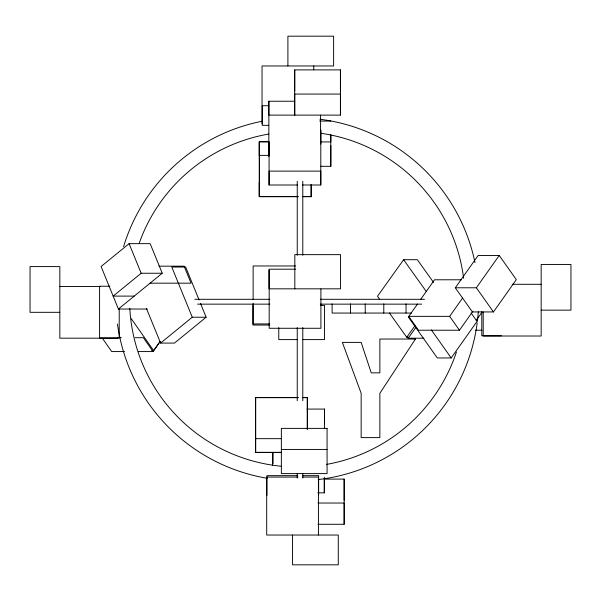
<?xml version="1.0" encoding="UTF-8"?>
<svg xmlns="http://www.w3.org/2000/svg" width="601" height="601" viewBox="0 0 601 601"><rect width="100%" height="100%" fill="white"/><g stroke="black" fill="none" stroke-linecap="round" stroke-linejoin="round"><path stroke-width="0.9" d="M298.021 196.519L259.234 196.519L259.234 182.516M259.234 155.929L259.234 141.919L269.391 141.919M268.685 141.618L259.452 141.618L259.452 196.722L298.239 196.722M268.857 142.219L268.857 156.095L268.857 101.238L294.715 101.238M268.857 101.238L268.857 115.114L340.429 115.114L340.429 69.889L294.715 69.889L294.715 115.114L294.715 94.056L340.429 94.056L340.429 115.114M297.705 184.995L269.075 184.995L269.075 143.181M272.809 452.606L272.809 463.679L272.809 452.478M311.168 196.722L311.168 184.77L311.168 196.722L302.859 196.722M302.326 184.995L320.799 184.995L320.799 130.147L320.799 144.022M317.846 492.835L324.307 492.835L324.307 479.095M324.532 428.618L324.532 409.078L306.983 409.078M320.543 166.312L330.805 166.312L330.805 135.127M318.042 524.282L344.163 524.282L344.163 479.095L324.578 479.095M151.783 350.623L153.646 350.623L160.054 341.481M138.373 351.57L153.075 351.57L160.016 341.668M417.492 304.038L408.334 316.99L437.31 357.963L451.186 357.963L477.044 321.392L471.146 313.046M420.52 299.583L434.531 279.781L461.538 279.781M455.303 287.781L478.163 255.455L499.228 255.455L516.312 279.615L493.451 311.942L472.394 311.942L455.303 287.781L476.368 287.781L499.228 255.455M472.927 311.175L459.464 330.227L418.484 330.227L408.672 316.351L449.653 316.351L462.582 298.066M433.591 282.478L417.342 259.707L403.602 259.707L377.496 296.278L379.667 299.313M389.41 312.978L406.742 337.259L414.9 325.832M407.155 336.748L408.199 338.213L415.809 327.545M476.157 320.438L482.062 312.167M118.405 309.034L162.232 273.245L150.152 243.653L129.095 243.653L101.096 266.513L118.405 309.034L147.275 309.034M162.232 273.245L141.175 273.245L113.176 296.105L134.241 296.105M146.464 308.478L160.595 343.088L192.267 317.23L206.143 317.23L200.494 303.385M206.143 317.23L174.47 343.088L160.595 343.088M268.73 105.723L262.269 105.723L262.269 125.346L268.73 125.346M319.612 121.056L330.805 121.056M320.543 141.919L330.805 141.919L330.805 134.669M268.685 155.366L259.452 155.366L259.452 141.618M302.641 196.519L310.95 196.519M295.617 265.973L253.134 265.973L253.134 299.621M158.964 266.175L184.116 266.175L191.05 283.176L150.077 283.176M295.752 269.195L268.97 269.195L268.97 288.826L340.542 288.826L340.542 254.651L294.828 254.651L294.828 288.826M512.187 284.296L541.163 284.296M109.87 286.241L99.586 286.241L99.586 337.957L119.216 337.957L119.216 308.403M59.837 286.459L100.029 286.459M194.762 299.298L269.819 299.298M320.273 299.298L424.471 299.298M197.579 304.144L269.819 304.144M320.273 304.144L421.722 304.144M320.761 305.421L324.495 305.421L324.495 339.595L303.032 339.595M541.163 310.154L570.95 310.154L570.95 264.44L541.163 264.44L541.163 336.012L483.212 336.012L483.212 312.002M59.837 312.317L30.05 312.317L30.05 266.604L59.837 266.604L59.837 338.175L117.788 338.175M411.595 313.061L332.113 313.061L332.113 303.888M269.759 323.924L253.134 323.924L253.134 303.362M269.541 325.043L252.916 325.043L252.916 305.421M475.534 330.212L481.882 330.212M501.414 335.794L481.784 335.794L481.784 311.776M406.742 337.259L408.575 337.259M117.623 337.694L121.297 337.694M135.082 337.694L143.354 337.694L153.075 351.57M408.199 338.213L423.885 338.213M297.435 339.595L278.774 339.595L278.774 327.59M124.587 351.57L111.718 351.57L102.508 338.423M298.201 397.471L255.718 397.471L255.718 452.32L281.576 452.32M302.814 397.471L307.434 397.471L307.434 429.137M297.983 397.682L255.5 397.682L255.5 452.538L281.358 452.538M302.596 397.682L307.216 397.682L307.216 429.257M255.5 438.662L281.358 438.662M281.358 449.435L327.072 449.435M297.397 475.654L266.919 475.654L266.919 495.277M302.942 475.654L318.643 475.654L318.643 495.277M298.104 477.081L266.701 477.081L266.701 535.033L338.28 535.033L338.28 564.82L292.559 564.82L292.559 535.033M302.724 477.081L318.425 477.081L318.425 535.033M318.042 503.029L344.163 503.029L344.163 524.282M403.602 259.707L426.342 291.583M476.368 287.781L493.451 311.942M449.653 316.351L459.464 330.227M431.33 329.889L451.186 357.963M131.319 318.748L153.646 350.623M199.081 299.922L185.656 267.039L171.781 267.039L192.267 317.23M129.095 243.653L141.175 273.245M406.058 303.888L406.058 313.061M383.791 303.888L383.791 313.061M365.22 303.888L365.22 313.061M350.443 303.888L350.443 313.061M344.163 479.095L344.163 500.348M340.429 69.889L340.429 90.954M330.805 145.45L330.805 166.312M324.532 409.078L324.532 423.081M324.307 477.217L324.307 492.835M320.904 289.013L320.904 328.274L269.188 328.274L269.188 270.322M320.799 184.995L320.799 171.12L269.075 171.12L269.075 184.995M320.573 115.114L320.573 143.053M313.767 65.967L313.767 69.708M302.791 181.254L302.791 255.23M302.791 327.575L302.791 400.784M302.791 473.535L302.791 478.028M297.247 181.254L297.247 255.23M297.247 327.575L297.247 400.784M297.247 473.535L297.247 478.028M294.715 69.889L294.715 90.954M287.902 65.967L287.902 36.18L333.623 36.18L333.623 65.967L262.044 65.967L262.044 123.919M272.591 452.395L272.591 465.302M259.234 141.919L259.234 196.519M478.298 311.754A181.479 181.479 0 0 1 477.412 321.069M477.179 322.925A181.479 181.479 0 0 1 318.222 479.56M267.182 478.268A181.479 181.479 0 0 1 117.458 323.969M123.581 246.643A181.479 181.479 0 0 1 262.427 121.192M319.95 119.246A181.479 181.479 0 0 1 474.985 262.637M456.452 351.968A167.687 167.687 0 0 1 326.621 464.393M281.02 466.203A167.687 167.687 0 0 1 129.801 308.305M139.267 243.074A167.687 167.687 0 0 1 268.797 134.038M320.911 133.287A167.687 167.687 0 0 1 463.611 278.263M415.434 339.039L379.862 393.294L379.862 437.611L361.156 437.611L361.156 393.294L342.367 342.397L361.156 342.397L371.23 372.853L379.862 372.853L379.862 339.039L415.434 339.039M327.072 428.378L281.358 428.378L281.358 473.603L327.072 473.603L327.072 428.378"/></g></svg>
